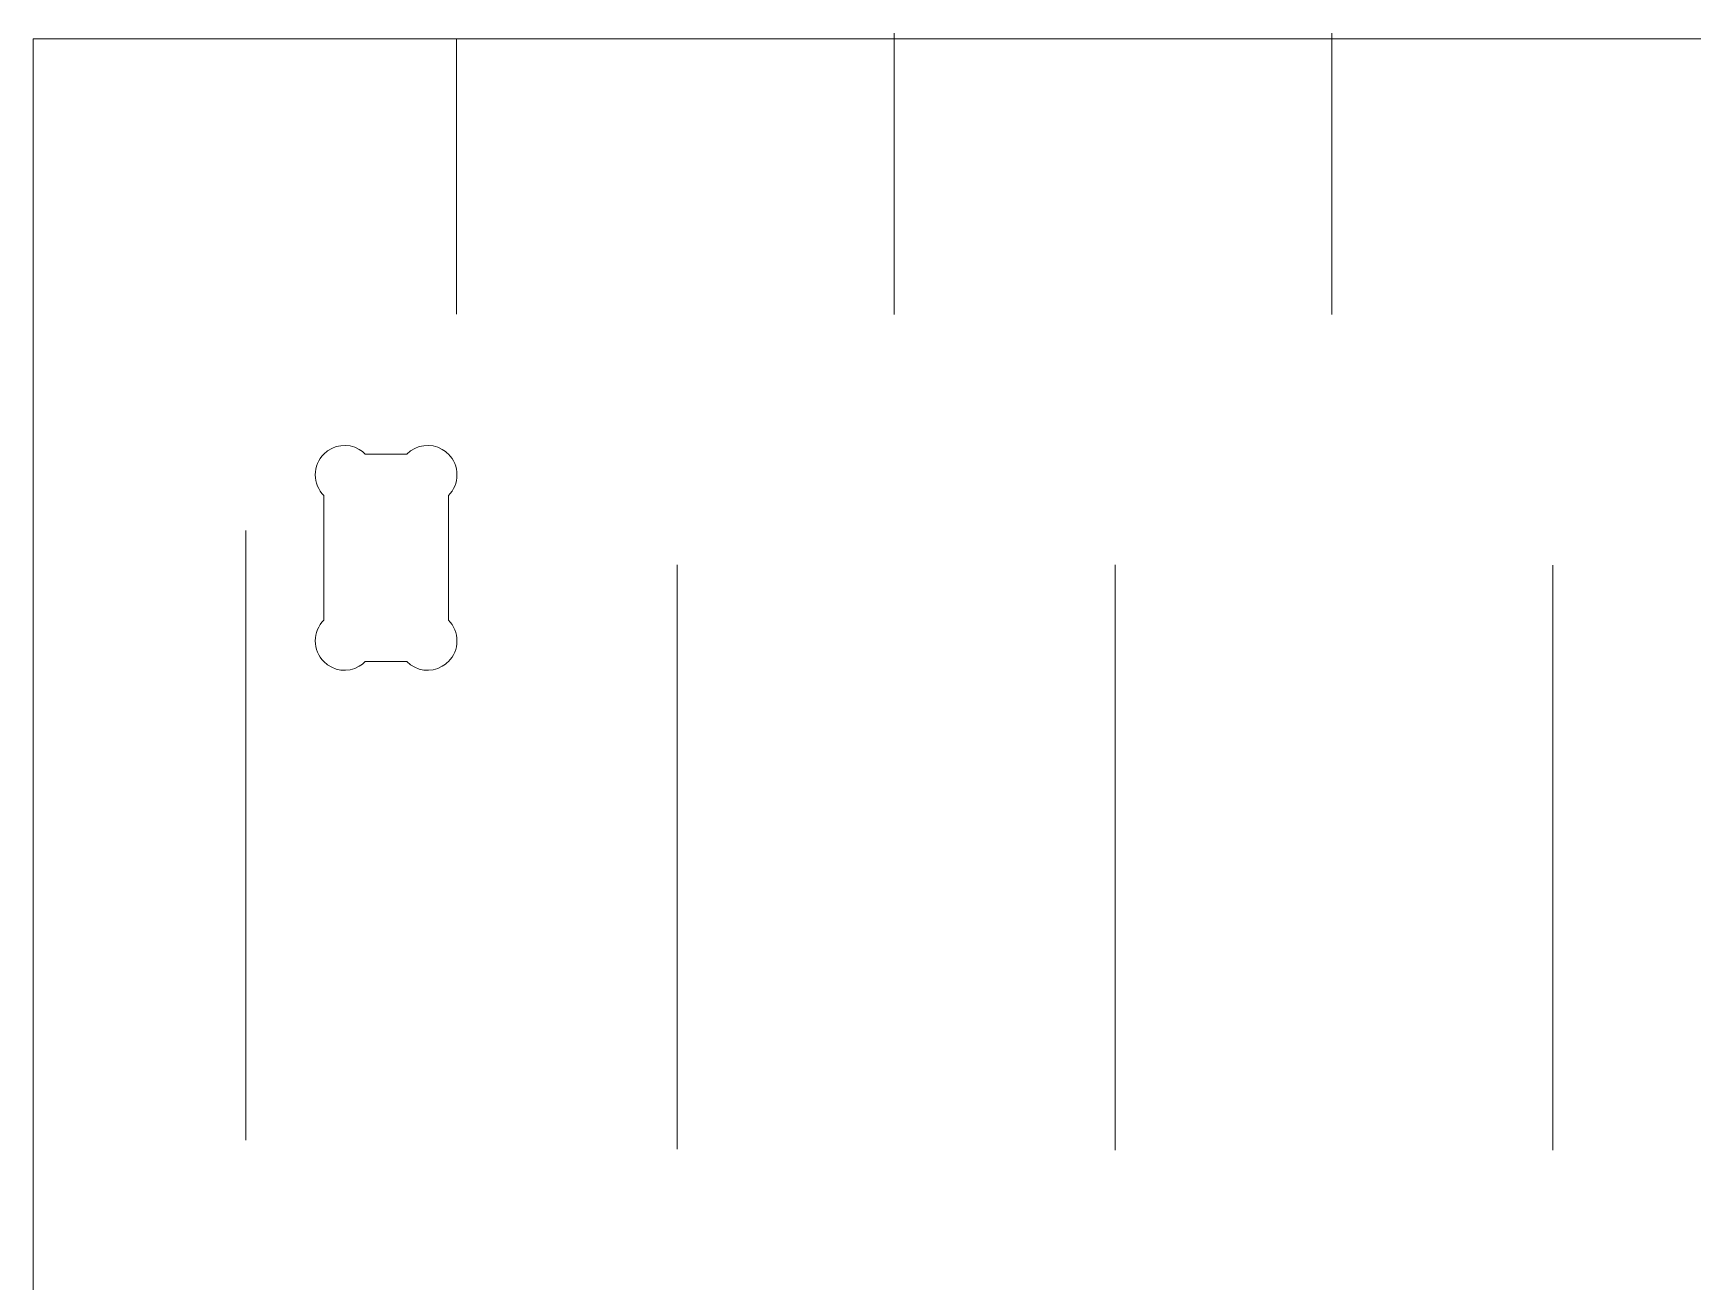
# Model space of a CAD drawing. Header units: millimetres. Extents: x 1623 to 2804, y 183 to 729.
# Drawn here: x 2644.1 to 2724, y 294.2 to 354.4 of the extents above; entities that cross this region are included whole.
import ezdxf

# ---------------------------------------------------------------- set-up
doc = ezdxf.new("R2010")
doc.units = ezdxf.units.MM
doc.header["$MEASUREMENT"] = 0
doc.layers.add('Camada 1', color=7, linetype='Continuous')

msp = doc.modelspace()

# ---------------------------------------------------------------- linework, layer by layer
at = {"layer": 'Camada 1', "color": 1, "lineweight": 9}
for points in [[(2685.5489, 354.3735), (2685.5489, 354.3735), (2685.5489, 340.8314), (2685.5489, 340.8314)], [(2706.6374, 354.3733), (2706.6374, 354.3733), (2706.6374, 340.831), (2706.6374, 340.831)], [(2664.4583, 354.1061), (2664.4583, 354.1061), (2664.4583, 340.8413), (2664.4583, 340.8413)], [(2654.3237, 330.4168), (2654.3237, 330.4168), (2654.3237, 301.0671), (2654.3237, 301.0671)], [(2675.102, 328.7638), (2675.102, 328.7638), (2675.102, 300.6197), (2675.102, 300.6197)], [(2696.1927, 328.7652), (2696.1927, 328.7652), (2696.1927, 300.5751), (2696.1927, 300.5751)], [(2717.2811, 328.7608), (2717.2811, 328.7608), (2717.2811, 300.5751), (2717.2811, 300.5751)]]:
    msp.add_open_spline(points, degree=3, dxfattribs=at)
at = {"layer": 'Camada 1', "color": 70, "lineweight": 9}
msp.add_open_spline([(2644.0724, 354.1061), (2644.0724, 354.1061), (2804.0724, 354.1061), (2804.0724, 354.1061), (2804.0724, 354.1061), (2804.0724, 354.1061), (2804.0724, 234.1061), (2804.0724, 234.1061), (2804.0724, 234.1061), (2804.0724, 234.1061), (2664.0724, 234.1061), (2664.0724, 234.1061), (2664.0724, 234.1061), (2664.0724, 234.1061), (2644.0724, 234.1061), (2644.0724, 234.1061), (2644.0724, 234.1061), (2644.0724, 234.1061), (2644.0724, 354.1061), (2644.0724, 354.1061)], degree=3, knots=[0, 0, 0, 0, 0.1666667, 0.1666667, 0.1666667, 0.1666667, 0.3333333, 0.3333333, 0.3333333, 0.3333333, 0.5, 0.5, 0.5, 0.5, 0.6666667, 0.6666667, 0.6666667, 0.6666667, 1, 1, 1, 1], dxfattribs=at)
at = {"layer": 'Camada 1', "color": 2, "lineweight": 9}
msp.add_open_spline([(2660.0724, 334.1061), (2660.0724, 334.1061), (2662.0724, 334.1061), (2662.0724, 334.1061), (2662.0724, 334.1061), (2662.5254, 334.5588), (2663.225, 334.6512), (2663.7795, 334.3308), (2663.7795, 334.3308), (2663.8865, 334.269), (2663.985, 334.1935), (2664.0724, 334.1061), (2664.0724, 334.1061), (2664.3376, 333.8405), (2664.4865, 333.4805), (2664.4862, 333.1052), (2664.4862, 333.1052), (2664.486, 332.7299), (2664.338, 332.3713), (2664.0724, 332.1061), (2664.0724, 332.1061), (2664.0724, 332.1061), (2664.0724, 326.1061), (2664.0724, 326.1061), (2664.0724, 326.1061), (2664.3376, 325.8405), (2664.4865, 325.4805), (2664.4862, 325.1052), (2664.4862, 325.1052), (2664.486, 324.7299), (2664.338, 324.3713), (2664.0724, 324.1061), (2664.0724, 324.1061), (2663.985, 324.0187), (2663.8865, 323.9432), (2663.7795, 323.8814), (2663.7795, 323.8814), (2663.2248, 323.5614), (2662.5251, 323.6531), (2662.0724, 324.1061), (2662.0724, 324.1061), (2662.0724, 324.1061), (2660.0724, 324.1061), (2660.0724, 324.1061), (2660.0724, 324.1061), (2659.985, 324.0187), (2659.8865, 323.9432), (2659.7795, 323.8814), (2659.7795, 323.8814), (2659.2248, 323.5614), (2658.5251, 323.6531), (2658.0724, 324.1061), (2658.0724, 324.1061), (2657.8071, 324.3714), (2657.6581, 324.7309), (2657.6582, 325.1061), (2657.6582, 325.1061), (2657.6582, 325.4813), (2657.8071, 325.8408), (2658.0724, 326.1061), (2658.0724, 326.1061), (2658.0724, 326.1061), (2658.0724, 332.1061), (2658.0724, 332.1061), (2658.0724, 332.1061), (2657.8071, 332.3714), (2657.6581, 332.7309), (2657.6582, 333.1061), (2657.6582, 333.1061), (2657.6582, 333.4813), (2657.8071, 333.8408), (2658.0724, 334.1061), (2658.0724, 334.1061), (2658.5254, 334.5588), (2659.225, 334.6512), (2659.7795, 334.3308), (2659.7795, 334.3308), (2659.8865, 334.269), (2659.985, 334.1935), (2660.0724, 334.1061)], degree=3, knots=[0, 0, 0, 0, 0.047619, 0.047619, 0.047619, 0.047619, 0.0952381, 0.0952381, 0.0952381, 0.0952381, 0.1428571, 0.1428571, 0.1428571, 0.1428571, 0.1904762, 0.1904762, 0.1904762, 0.1904762, 0.2380952, 0.2380952, 0.2380952, 0.2380952, 0.2857143, 0.2857143, 0.2857143, 0.2857143, 0.3333333, 0.3333333, 0.3333333, 0.3333333, 0.3809524, 0.3809524, 0.3809524, 0.3809524, 0.4285714, 0.4285714, 0.4285714, 0.4285714, 0.4761905, 0.4761905, 0.4761905, 0.4761905, 0.5238095, 0.5238095, 0.5238095, 0.5238095, 0.5714286, 0.5714286, 0.5714286, 0.5714286, 0.6190476, 0.6190476, 0.6190476, 0.6190476, 0.6666667, 0.6666667, 0.6666667, 0.6666667, 0.7142857, 0.7142857, 0.7142857, 0.7142857, 0.7619048, 0.7619048, 0.7619048, 0.7619048, 0.8095238, 0.8095238, 0.8095238, 0.8095238, 0.8571429, 0.8571429, 0.8571429, 0.8571429, 0.9047619, 0.9047619, 0.9047619, 0.9047619, 1, 1, 1, 1], dxfattribs=at)

doc.saveas('drawing.dxf')
